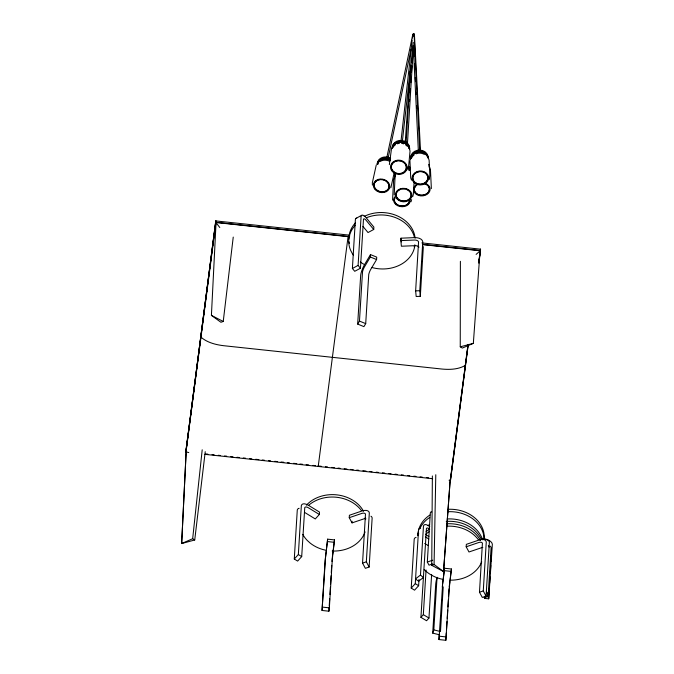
<?xml version="1.0" encoding="UTF-8"?>
<svg xmlns="http://www.w3.org/2000/svg" width="674" height="674" viewBox="0 0 674 674"><rect width="100%" height="100%" fill="white"/><g stroke="black" fill="none" stroke-linecap="round" stroke-linejoin="round"><path stroke-width="1.01" d="M480.082 250.913L473.333 343.369L462.313 348.087L460.249 346.815L460.384 261.318M435.792 474.723L434.073 564.517L443.559 571.544L450.181 480.082L443.534 571.552L431.739 565.326L432.363 475.962M233.238 237.088L223.237 321.473L220.912 322.273L211.409 315.365L216.051 222.681M215.79 220.92L185.906 451.816L215.79 220.92L349.755 235.184M304.437 512.299L315.28 518.946L319.35 514.481L307.967 507.53A4.491 2.182 42.3 0 0 304.758 507.615L301.699 556.606L297.63 561.08L294.277 559.016L297.276 510.024A8.644 4.213 42.3 0 1 298.119 508.735M294.277 559.016L298.346 554.55L301.337 505.559A8.644 4.213 42.3 0 1 308.557 505.365L319.493 512.072L319.35 514.481M322.037 610.467L325.087 560.726L327.631 539.158L334.506 539.891L332.349 558.754L329.35 607.855L328.912 611.2L322.037 610.467L325.483 558.021L327.631 539.158M328.912 611.2L329.097 608.074M329.232 605.985L329.679 598.689M329.931 594.519L330.378 587.222M330.563 584.097L331.077 575.756M331.271 572.63L331.718 565.334M362.966 226.439L368.021 232.547L373.725 229.48L365.763 219.884A4.491 1.584 61.7 0 0 363.48 219.261L360.438 268.244L354.735 271.302L352.392 268.471L355.392 219.48A8.644 3.05 61.7 0 1 356.74 218.165M360.438 268.244L358.096 265.404L361.087 216.413A8.644 3.05 61.7 0 1 366.218 217.828L373.868 227.071L373.725 229.48M357.683 324.084L360.683 275.085A8.644 1.946 -67.7 0 1 364.659 264.402L370.498 254.587L376.732 257.139L376.581 259.557L370.506 269.794A4.491 1.011 -67.7 0 0 368.737 274.545L365.712 323.63L363.918 326.637L357.683 324.084L359.469 321.077L362.502 271.984A4.491 1.011 -67.7 0 1 364.272 267.233L370.346 256.996L370.498 254.587M349.25 517.683L349.393 515.265L361.761 511.052A8.644 4.491 -28.4 0 1 369.335 512.83L366.336 561.821L369.141 567.028L365.359 568.317L362.545 563.119L365.477 514.11A4.491 2.334 -28.4 0 0 362.107 513.318L349.25 517.683L352.055 522.881L364.92 518.517A4.491 2.334 -28.4 0 1 365.872 518.34M352.055 522.881L352.148 521.272M369.141 567.028L372.141 518.028A8.644 4.491 -28.4 0 0 370.953 516.217M395.057 176.495L394.214 194.896M406.136 142.391L410.862 65.125M400.845 240.601L400.996 238.192L414.485 237.619A8.644 4.996 -5.4 0 1 422.775 241.705L419.776 290.705L420.315 296.324L416.178 296.501L415.639 290.882L418.562 241.848A4.491 2.595 -5.4 0 0 414.881 240.028L400.845 240.601L401.384 246.229L415.411 245.656A4.491 2.595 -5.4 0 1 418.958 247.173M407.45 143.587L413.196 49.606M413.322 47.517L413.448 45.436M414.063 182.528L413.331 194.441L412.682 196.732M420.315 296.324L423.306 247.324A8.644 4.996 -5.4 0 0 422.893 246.162M419.017 579.48L418.63 585.706L414.569 590.171L411.216 588.116L414.207 539.124A8.644 4.213 42.3 0 1 416.069 537.414M411.216 588.116L415.277 583.65L418.546 529.89A8.644 3.707 52 0 1 420.18 528.391M417.728 580.735L415.546 578.882L420.475 575.04L423.474 526.04A8.644 3.707 52 0 1 429.768 526.697M431.63 574.433L428.967 618.033L426.566 620.729L420.93 617.359L426.44 528.517A4.491 1.921 52 0 1 429.237 528.812L429.709 529.183M420.93 617.359L423.331 614.654L426.061 570.019M432.632 563.911L429.043 565.174L427.316 562.065L430.315 513.074A8.644 2.325 70.6 0 1 431.689 512.013M439.372 634.765L432.716 633.122L435.707 584.131A8.644 1.095 -76.2 0 1 436.904 577.728M432.716 633.122L433.82 629.895L436.836 580.803A4.491 0.573 -76.2 0 1 437.544 577.332M442.574 584.063L444.57 568.258L451.445 568.991L449.288 587.854L445.843 640.3L438.968 639.567L439.288 634.352M438.968 639.567L442.591 585.209M443.214 586.894L440.484 631.53L433.82 629.895M442.262 587.13L444.57 568.258M468.059 345.223L450.409 480.09L450.628 478.776M445.843 640.3L446.289 633.004M446.55 628.834L446.988 621.538M447.182 618.412L447.696 610.071M447.881 606.937L448.328 599.641M448.522 596.515L449.044 588.823M478.869 263.02L480.444 249.161L421.899 242.901M466.181 546.783L466.332 544.365L478.7 540.152A8.644 4.491 -28.4 0 1 486.274 541.93L483.275 590.921L486.08 596.128L482.289 597.417L479.484 592.219L482.416 543.202A4.491 2.334 -28.4 0 0 479.046 542.418L466.181 546.783L468.986 551.981L481.851 547.617A4.491 2.334 -28.4 0 1 482.803 547.44M482.011 538.745L484.084 538.947A8.644 5.03 6.6 0 1 492.357 544.23L488.717 598.815L484.589 598.411L484.716 596.338M486.08 596.128L489.375 542.25A8.644 4.802 -17.6 0 0 481.337 539.377L479.324 539.764M484.101 597.493L488.111 596.726L491.11 547.726A8.644 4.802 -17.6 0 0 490.335 546.159M488.717 598.815L489.349 588.385M489.669 583.179L490.057 576.919M490.31 572.748L490.756 565.452M491.009 561.282L491.388 555.031M405.259 141.97L410.196 70.989M412.522 37.584L412.783 34.323L413.668 34.045M409.463 101.412L409.607 99.322M410.121 92.018L410.34 88.884M410.769 82.624L411.132 77.4M411.494 72.185L411.932 65.917M412.151 62.792L412.657 55.479M412.808 53.389L413.095 49.219M331.962 561.459L332.509 555.696M449.229 586.869L449.794 581.746M205.233 451.681L194.727 539.984L181.668 543.547L186.15 451.85L181.643 543.539L192.671 538.711L202.2 449.811M389.353 164.633L391.527 148.474M401.064 140.546L412.185 40.078M412.421 37.988L412.783 35.612M402.437 140.723L413.331 42.344M408.57 167.009L410.07 150.765M332.619 554.66L334.506 539.891M484.589 598.411L484.8 596.549M449.903 580.803L451.445 568.991M411.637 199.605L410.988 201.804M185.763 451.732L215.941 220.878M318.162 465.953L318.221 466.425L348.079 236.65L215.95 222.521L186.024 451.824L188.771 452.583M467.916 345.147L450.299 480.082L449.061 480.242M478.86 261.2L480.444 249.161M478.81 262.793L480.579 249.228M450.552 480.04L468.253 344.406M431.368 188.602L430.442 169.46L429.616 167.093M386.8 157.649L412.564 35.545L413.322 35.099L413.929 35.764M388.165 157.868L411.115 49.101M394.138 173.033L390.836 187.827M429.279 179.52L429.835 175.038L429.119 160.277L428.352 157.969M376.269 164.978L372.351 182.696L372.385 185.072M394.265 177.734L393.616 179.933L392.571 200.144M414.148 34.66C415.285 33.422 412.092 33.54 413.305 34.694M476.114 254.401L480.217 250.779L422.994 244.662M418.461 581.35L423.382 577.508L420.475 575.04M465.262 365.426C458.295 369.495 449.836 369.756 441.992 369.049L223.515 345.686C215.528 344.7 207.196 342.561 200.987 337.177M356.015 218.359L361.711 215.292M352.392 268.471L358.096 265.404M413.061 35.402L414.173 35.747L419.733 151.001M480.503 250.501L422.859 244.401M427.316 562.065L432.7 560.17M211.409 315.365L223.237 321.473M431.739 565.326L434.073 564.517M362.545 563.119L366.336 561.821M479.484 592.219L483.275 590.921M460.249 346.815L473.333 343.369M415.639 290.882L419.776 290.705M487.294 593.019L489.358 593.221M215.857 222.268L349.671 236.574M205.772 453.939L207.878 454.158M212.04 454.605L214.13 454.832M218.283 455.27L220.406 455.506M224.526 455.944L226.675 456.172M230.769 456.61L232.951 456.846M237.012 457.275L239.228 457.511M243.255 457.941L245.496 458.185M249.498 458.615L251.773 458.859M255.741 459.28L258.858 459.609M262.228 459.971L264.318 460.199M268.496 460.645L270.586 460.864M274.773 461.319L277.587 461.614M281.041 461.985L283.83 462.28M287.318 462.659L289.407 462.878M293.586 463.324L296.72 463.661M299.863 463.998L302.559 464.285M306.131 464.672L308.802 464.95M312.963 465.397L315.542 465.675M319.206 466.063L321.287 466.29M325.449 466.728L327.53 466.956M331.692 467.402L334.363 467.689M337.935 468.068L340.016 468.287M344.178 468.733L346.908 469.028M350.421 469.399L353.176 469.702M356.664 470.073L358.745 470.292M362.907 470.738L366.024 471.067M369.908 471.488L371.997 471.707M376.176 472.154L378.274 472.381M382.453 472.828L384.753 473.072M388.721 473.502L390.996 473.738M394.998 474.167L397.087 474.395M401.274 474.841L403.482 475.077M407.543 475.515L409.725 475.743M413.819 476.181L415.968 476.408M420.087 476.855L422.21 477.074M426.364 477.521L428.453 477.748M204.947 454.343L432.632 478.692M327.488 541.567L334.363 542.309M444.419 570.667L451.294 571.4M322.475 607.114L329.35 607.855M439.406 636.214L446.281 636.955M370.346 256.996L376.581 259.557M359.469 321.077L365.712 323.63M423.331 614.654L428.967 618.033M425.488 534.465L428.858 536.529M425.446 536.934L428.782 538.981M424.713 543.446L428.049 545.493M415.277 583.65L418.63 585.706M298.346 554.55L301.699 556.606M192.671 538.711L194.727 539.984M412.842 36.084L412.564 35.545M424.232 569.589L427.173 572.243A33.194 26.985 3.5 0 0 442.254 579.236M219.791 227.509L215.95 222.521M412.8 36.337L412.648 35.891M411.477 180.152L410.71 177.843L409.935 160.951M486.375 591.241L488.111 596.726M400.996 238.192L401.35 241.941M414.4 34.147L420.525 150.85M413.861 50.112L414.19 56.422M414.577 63.777L414.855 69.034M415.294 77.451L415.513 81.655M416.069 92.17L416.178 94.267M416.785 105.835L416.894 107.941M413.263 45.377L418.318 150.159M417.888 535.704A33.194 26.985 3.5 0 1 429.894 515.029M448.092 509.308A33.194 26.985 3.5 0 1 484.084 539.47M417.888 535.468A33.194 26.985 3.5 0 1 418.571 531.997M419.809 528.635A33.194 26.985 3.5 0 1 429.751 517.447M447.94 511.718A33.194 26.985 3.5 0 1 484.058 538.358M414.645 245.168A33.194 26.985 3.5 0 1 414.173 246.886M349.376 243.584A33.194 26.985 3.5 0 1 349.065 241.831M348.862 239.177A33.194 26.985 3.5 0 1 355.476 222.808M364.179 216.413A33.194 26.985 3.5 0 1 415.108 238.133M414.94 244.957A33.194 26.985 3.5 0 1 371.601 267.418M363.792 264.216A33.194 26.985 3.5 0 1 360.32 262.026M353.361 255.143A33.194 26.985 3.5 0 1 352.317 253.576L350.606 250.29A33.194 26.985 3.5 0 1 355.333 225.226M366.858 217.567A33.194 26.985 3.5 0 1 414.341 237.037M427.99 525.585A33.194 26.985 3.5 0 1 429.633 524.465M447.266 518.963A33.194 26.985 3.5 0 1 482.576 539.798M446.255 521.432A33.194 26.985 3.5 0 1 481.067 538.821M298.582 508.482A8.644 4.213 42.3 0 1 299.138 508.314M306.417 505.188A33.194 26.985 3.5 0 1 363.556 511.296M365.072 531.887A33.194 26.985 3.5 0 1 332.198 551.02M325.323 550.136A33.194 26.985 3.5 0 1 310.242 543.143L307.293 540.489A33.194 26.985 3.5 0 1 302.778 534.381M309.046 504.944A33.194 26.985 3.5 0 1 361.39 510.538M365.198 517.91A33.194 26.985 3.5 0 1 365.67 519.646M418.276 534.659A8.644 4.213 42.3 0 1 418.739 533.715M488.347 545.67A8.644 4.491 -28.4 0 1 489.08 547.128M426.128 531.634A33.194 26.985 3.5 0 1 429.321 529.301M446.736 523.799A33.194 26.985 3.5 0 1 480.486 540.396M481.699 561.83A33.194 26.985 3.5 0 1 450.872 580.162M425.985 534.044A33.194 26.985 3.5 0 1 429.169 531.71M446.584 526.217A33.194 26.985 3.5 0 1 478.321 539.638M395.082 176.613A8.636 6.597 4 0 1 395.537 173.226M394.939 175.998A8.636 6.597 4 0 1 395.461 174.339M394.627 178.206A8.981 6.858 4 0 1 395.107 174.684M410.062 199.622A8.29 6.327 4 0 1 399.968 206.497A8.29 6.327 4 0 1 395.175 196.479M394.905 176.445A8.636 6.597 4 0 1 395.427 174.785M394.88 176.891A8.636 6.597 4 0 1 395.394 175.232M409.371 199.681A7.591 5.796 4 0 1 401.114 206.143A7.591 5.796 4 0 1 394.804 198.114M409.447 200.978A7.591 5.796 4 0 1 400.145 205.764A7.591 5.796 4 0 1 394.812 197.895M377.954 161.92A8.636 7.01 11.9 0 1 390.381 159.275M377.01 164.018A8.981 7.296 11.9 0 1 390.473 159.443M390.591 158.289A8.636 7.01 11.9 0 0 381.383 157.834A8.636 7.01 11.9 0 0 377.693 164.532A8.29 6.732 11.9 0 1 390.035 160.294M380.363 161.347A8.299 6.74 11.9 0 1 387.82 160.623M388.502 160.859A8.299 6.74 11.9 0 1 389.791 161.474M377.347 164.068A8.636 7.01 11.9 0 1 390.297 159.671M377.263 164.464A8.636 7.01 11.9 0 1 390.212 160.067M386.042 180.91A7.591 6.167 11.9 0 1 386.337 190.776A7.591 6.167 11.9 0 1 374.719 187.658A7.591 6.167 11.9 0 1 380.439 179.402M382.402 179.495A7.591 6.167 11.9 0 1 384.315 180.009M410.811 157.632A8.636 7.262 -2.8 0 1 419.177 151.018A8.636 7.262 -2.8 0 1 427.923 157.034M410.55 159.957A8.981 7.557 -2.8 0 1 418.015 151.212A8.981 7.557 -2.8 0 1 428.285 157.354M410.769 156.705A8.636 7.262 -2.8 0 1 420.264 150.108A8.636 7.262 -2.8 0 1 427.931 157.994M411.747 157.75A8.299 6.984 -2.8 0 1 414.274 154.793M416.119 153.815A8.299 6.984 -2.8 0 1 417.492 153.402M418.2 153.268A8.299 6.984 -2.8 0 1 424.367 154.43M411.191 158.407A8.29 6.976 -2.8 0 1 418.141 152.155A8.29 6.976 -2.8 0 1 427.004 156.09M410.828 158.011A8.636 7.262 -2.8 0 1 419.194 151.397A8.636 7.262 -2.8 0 1 427.939 157.404M410.845 158.382A8.636 7.262 -2.8 0 1 419.211 151.768A8.636 7.262 -2.8 0 1 427.956 157.783M428.9 164.355A8.981 7.069 -3 0 1 429.565 166.116M429.203 165.737A8.636 6.799 -3 0 1 429.262 167.514M429.144 164.675A8.636 6.799 -3 0 1 429.203 166.453M424.831 183.252A8.29 6.529 -3 0 1 428.95 192.629A8.29 6.529 -3 0 1 416.414 194.432A8.29 6.529 -3 0 1 416.65 184.432M424.578 183.766A7.591 5.973 -3 0 1 428.361 192.36A7.591 5.973 -3 0 1 416.877 194.011A7.591 5.973 -3 0 1 417.088 184.845M424.569 183.555A7.591 5.973 -3 0 1 428.664 191.677A7.591 5.973 -3 0 1 417.931 194.39A7.591 5.973 -3 0 1 415.715 185.797M392.832 145.761A8.636 7.414 6.3 0 1 401.805 141.329A8.636 7.414 6.3 0 1 409.379 147.808M391.914 147.935A8.981 7.709 6.3 0 1 401.805 141.388A8.981 7.709 6.3 0 1 409.733 150.142M392.394 146.747A8.636 7.414 6.3 0 1 401.898 140.453A8.636 7.414 6.3 0 1 409.531 148.861M392.942 147.64A8.299 7.128 6.3 0 1 395.486 144.733M397.331 143.815A8.299 7.128 6.3 0 1 399.412 143.36M401.569 143.377A8.299 7.128 6.3 0 1 403.675 143.882M405.571 144.834A8.299 7.128 6.3 0 1 407.13 146.165M393.077 146.587A8.29 7.119 6.3 0 1 401.687 142.332A8.29 7.119 6.3 0 1 408.958 148.541M392.251 147.977A8.636 7.414 6.3 0 1 400.634 141.607A8.636 7.414 6.3 0 1 409.345 148.154M392.217 148.331A8.636 7.414 6.3 0 1 400.6 141.961A8.636 7.414 6.3 0 1 409.303 148.507M408.006 167.379A8.636 7.018 3.5 0 1 409.977 168.298M408.099 167.523A8.981 7.304 3.5 0 1 410.163 168.483M408.065 166.377A8.636 7.018 3.5 0 1 410.045 167.295M407.753 169.654A8.29 6.74 3.5 0 1 409.657 170.53M407.829 168.449A8.29 6.74 3.5 0 1 409.725 169.326M407.981 167.784A8.636 7.018 3.5 0 1 409.961 168.702M407.955 168.188A8.636 7.018 3.5 0 1 409.935 169.107M406.346 189.141A7.591 6.176 3.5 0 1 409.75 198.611A7.591 6.176 3.5 0 1 397.719 198.611A7.591 6.176 3.5 0 1 400.541 189.141M402.437 188.728A7.591 6.176 3.5 0 1 404.417 188.728M375.165 189.63A8.29 6.732 11.9 0 0 389.243 188.787A8.29 6.732 11.9 0 0 380.288 179.023A8.29 6.732 11.9 0 0 375.165 189.63M375.704 189.31A7.591 6.167 11.9 0 0 388.595 188.535A7.591 6.167 11.9 0 0 380.397 179.596A7.591 6.167 11.9 0 0 375.704 189.31M415.462 183.682A8.299 6.984 -2.8 0 0 428.597 178.585A8.299 6.984 -2.8 0 0 416.979 171.626A8.299 6.984 -2.8 0 0 415.462 183.682M415.875 183.193A7.591 6.386 -2.8 0 0 427.889 178.534A7.591 6.386 -2.8 0 0 417.265 172.173A7.591 6.386 -2.8 0 0 415.875 183.193M415.866 183.008A7.591 6.386 -2.8 0 0 427.88 178.349A7.591 6.386 -2.8 0 0 417.257 171.988A7.591 6.386 -2.8 0 0 415.866 183.008M393.902 172.873A8.299 7.128 6.3 0 0 407.045 168.273A8.299 7.128 6.3 0 0 395.469 160.631A8.299 7.128 6.3 0 0 393.902 172.873M394.324 172.392A7.591 6.513 6.3 0 0 406.338 168.188A7.591 6.513 6.3 0 0 395.756 161.196A7.591 6.513 6.3 0 0 394.324 172.392M394.341 172.215A7.591 6.513 6.3 0 0 406.355 168.011A7.591 6.513 6.3 0 0 395.773 161.019A7.591 6.513 6.3 0 0 394.341 172.215M398.738 200.405A8.29 6.74 3.5 0 0 411.848 195.932A8.29 6.74 3.5 0 0 400.246 188.821A8.29 6.74 3.5 0 0 398.738 200.405M399.143 199.951A7.591 6.176 3.5 0 0 411.148 195.856A7.591 6.176 3.5 0 0 400.533 189.343A7.591 6.176 3.5 0 0 399.143 199.951"/></g></svg>
